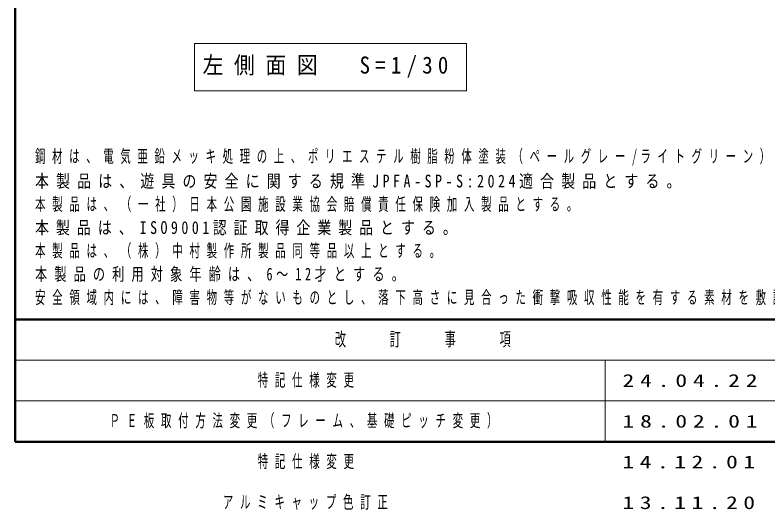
# Model space of a CAD drawing. Units: millimetres on the paper. Extents: x -385 to 0, y -12 to 267.
# Drawn here: x -385 to -255.5, y -11.7 to 73.4 of the extents above; entities that cross this region are included whole.
import ezdxf

# ---------------------------------------------------------------- set-up
doc = ezdxf.new("R2010")
doc.units = ezdxf.units.MM
doc.layers.add('LY_1', color=7, linetype='Continuous', lineweight=25)
doc.styles.add('ＭＳ ゴシック', font='')
doc.styles.get('ＭＳ ゴシック').set_extended_font_data('MS Gothic')

msp = doc.modelspace()

# ---------------------------------------------------------------- linework, layer by layer
at = {"layer": 'LY_1', "lineweight": 50}
for p, q in [((-385, 267), (-385, 0)), ((-385, 21), (0, 21)), ((-385, 0), (0, 0))]:
    msp.add_line(p, q, dxfattribs=at)
at = {"layer": 'LY_1', "lineweight": 13}
for p, q in [((-354.139, 68.477), (-354.139, 60.343)), ((-307.339, 68.477), (-354.139, 68.477)), ((-307.339, 60.343), (-307.339, 68.477)), ((-354.139, 60.343), (-307.339, 60.343)), ((-385, 14), (-243.5, 14)), ((-283.5, 14), (-283.5, 0)), ((-385, 7), (-243.5, 7))]:
    msp.add_line(p, q, dxfattribs=at)

# ---------------------------------------------------------------- texts
at = {"layer": 'LY_1', "style": 'ＭＳ ゴシック'}
for s, insert, char_height, attachment_point in [('\\T1.5;\\W0.9;左側面図\u3000S=1/30', (-352.739, 64.41), 2.933, 4), ('\\T1.63;\\W0.6;鋼材は、電気亜鉛メッキ処理の上、ポリエステル樹脂粉体塗装（ペールグレー/ライトグリーン）仕上げとする。', (-381.563, 47.474), 2.199, 7), ('\\T1.51;\\W0.8;本製品は、遊具の安全に関する規準JPFA-SP-S:2024適合製品とする。', (-381.563, 43.474), 2.199, 7), ('\\T1.64;\\W0.6;本製品は、（一社）日本公園施設業協会賠償責任保険加入製品とする。', (-381.563, 39.474), 2.199, 7), ('\\T1.5;\\W0.8;本製品は、ISO9001認証取得企業製品とする。', (-381.563, 35.474), 2.199, 7), ('\\T1.64;\\W0.6;本製品は、（株）中村製作所製品同等品以上とする。', (-381.563, 31.474), 2.199, 7), ('\\T1.58;\\W0.7;本製品の利用対象年齢は、6～12才とする。', (-381.563, 27.474), 2.199, 7), ('\\T1.64;\\W0.6;安全領域内には、障害物等がないものとし、落下高さに見合った衝撃吸収性能を有する素材を敷設する。', (-381.563, 23.474), 2.199, 7), ('\\T1.64;\\W0.6;改\u3000\u3000訂\u3000\u3000事\u3000\u3000項', (-314.25, 17.5), 2.346, 5), ('\\T1.64;\\W0.6;特記仕様変更', (-343.25, 10.5), 2.199, 4), ('\\T1.5;\\W1.35;24.04.22', (-280.5, 10.5), 2.199, 4), ('\\T1.64;\\W0.6;ＰＥ板取付方法変更（フレーム、基礎ピッチ変更）', (-368.75, 3.5), 2.199, 4), ('\\T1.5;\\W1.35;18.02.01', (-280.5, 3.5), 2.199, 4), ('\\T1.64;\\W0.6;特記仕様変更', (-343.25, -3.5), 2.199, 4), ('\\T1.47;\\W1.35;14.12.01', (-280.5, -3.5), 2.199, 4), ('\\T1.64;\\W0.6;アルミキャップ色訂正', (-349.25, -10.5), 2.199, 4), ('\\T1.47;\\W1.35;13.11.20', (-280.5, -10.5), 2.199, 4)]:
    msp.add_mtext(s, dxfattribs=dict(at, insert=insert, char_height=char_height, attachment_point=attachment_point))

doc.saveas('drawing.dxf')
